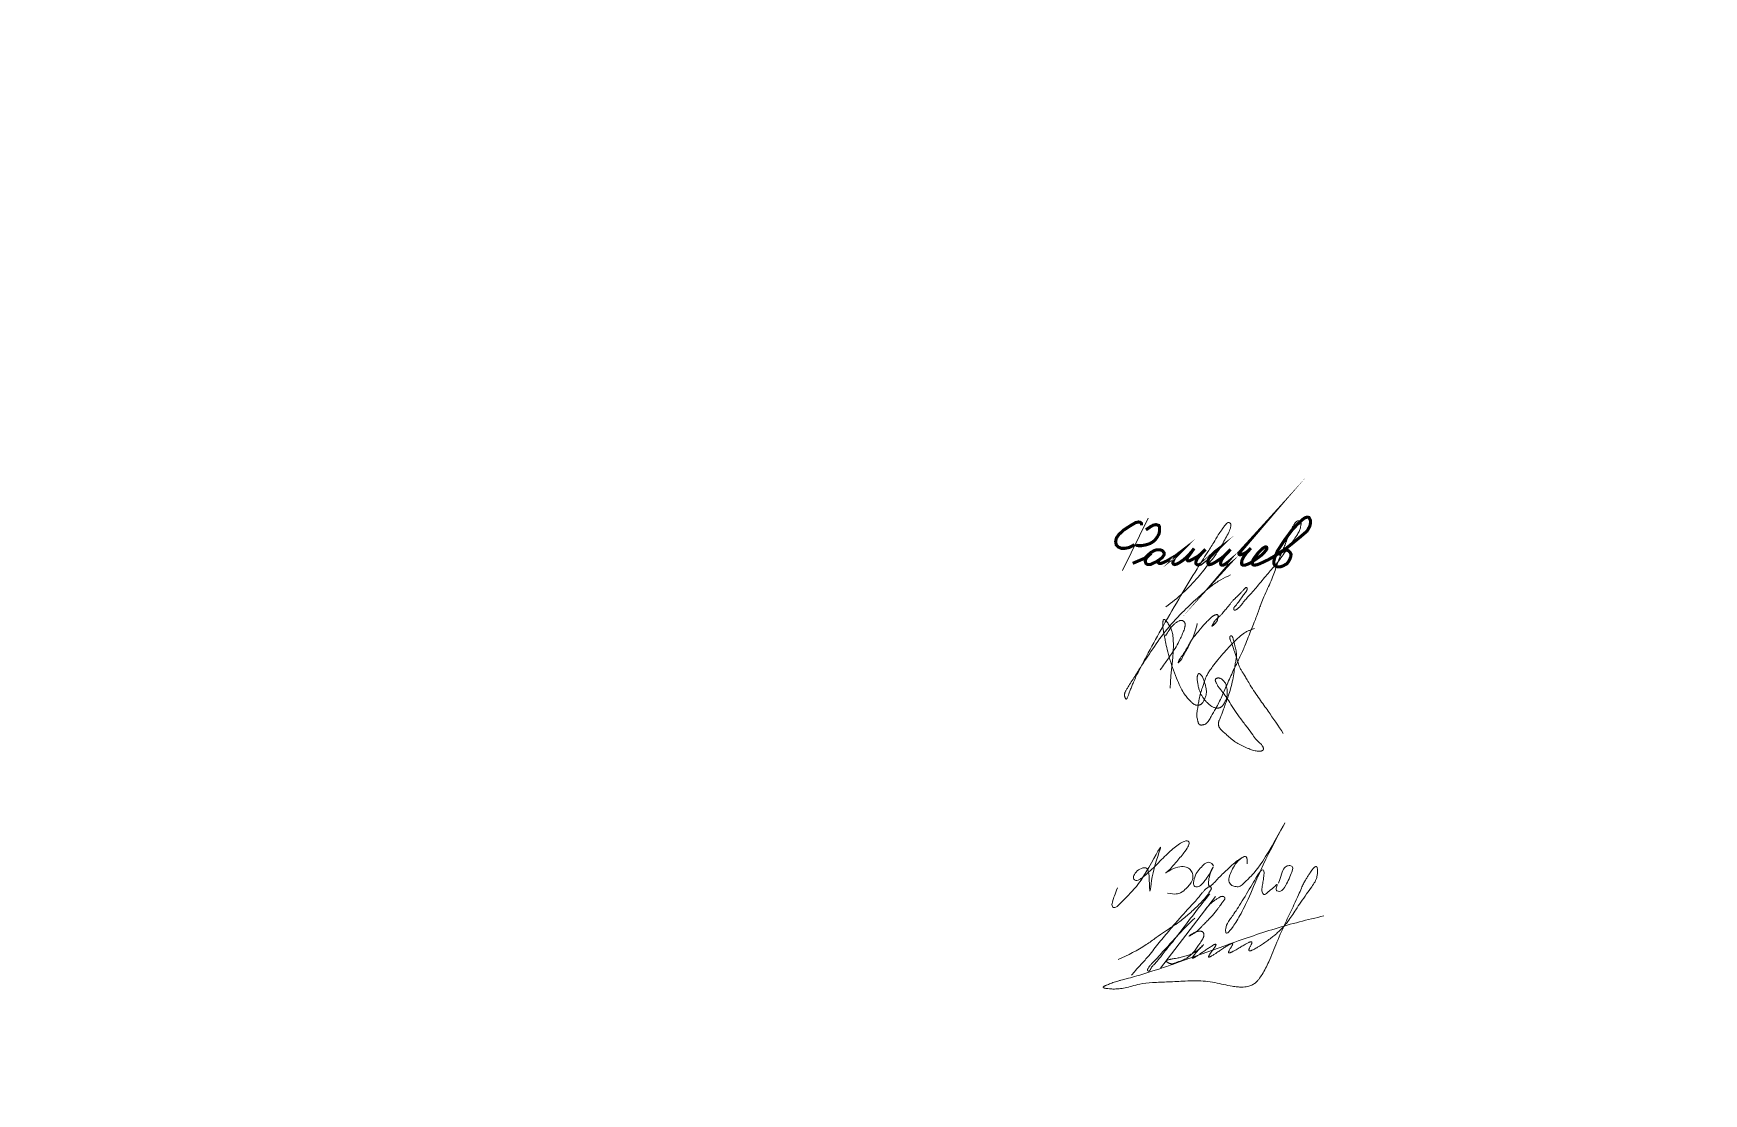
# Model space of a CAD drawing. Header units: millimetres. Extents: x 0 to 210, y 0 to 297.
# Drawn here: x 0 to 96.7, y 0 to 61.5 of the extents above; entities that cross this region are included whole.
import ezdxf

# ---------------------------------------------------------------- set-up
doc = ezdxf.new("R2010")
doc.units = ezdxf.units.MM
for name, pattern in [('K5LT32789', [0]), ('K5LT32790', [0]), ('K5LT32791', [0])]:
    doc.linetypes.add(name, pattern=pattern)
doc.layers.add('Системный слой', color=7, linetype='Continuous')

# ---------------------------------------------------------------- blocks, each defined once
blk = doc.blocks.new('U8')
at = {"layer": 'Системный слой', "color": 5, "linetype": 'K5LT32789', "lineweight": 18, "true_color": 0x0000ff}
for points in [[(68.368, 13.195), (68.21, 13.437), (67.962, 13.437), (67.729, 13.204), (67.464, 12.939), (67.253, 12.576), (67.163, 12.098), (67.309, 11.952), (67.566, 12.015), (67.724, 12.173), (67.908, 12.394), (68.162, 12.781), (68.439, 13.334), (68.162, 12.781), (68.066, 12.336), (68.066, 12.076), (68.131, 12.011), (68.25, 12.052), (68.788, 12.656), (69.376, 13.189), (69.673, 13.459), (69.991, 13.669), (70.137, 13.758), (70.254, 13.758), (70.315, 13.594), (70.315, 13.413), (70.315, 13.221), (70.315, 13.594), (70.254, 13.758), (70.137, 13.765), (69.673, 13.459), (69.244, 12.607), (69.244, 12.229), (69.419, 12.054), (69.664, 11.991), (69.913, 11.991), (70.114, 12.191), (70.368, 12.445), (71.186, 13.263), (73.155, 16.922), (71.186, 13.263), (70.486, 11.516), (69.949, 10.384), (69.465, 9.625), (69.147, 9.247), (69.049, 9.33), (69.049, 9.653), (69.276, 10.06), (69.69, 10.613), (70.349, 11.702), (71.017, 12.843), (71.162, 12.987), (71.271, 12.972), (71.303, 12.794), (71.247, 12.409), (71.202, 12.101), (71.142, 11.796), (71.204, 11.572), (71.329, 11.506), (71.504, 11.681), (71.833, 11.94), (72.129, 12.236), (71.94, 11.843), (72.029, 11.754), (72.162, 11.699), (72.309, 11.754), (72.496, 11.94), (72.992, 12.975), (72.933, 13.185), (72.745, 13.237), (72.501, 13.178), (72.343, 12.868), (72.228, 12.515), (72.129, 12.209)], [(62.79, 11.938), (62.645, 11.534), (62.501, 11.134), (62.455, 10.885), (62.562, 10.778), (62.711, 10.778), (62.851, 10.918), (63.251, 11.319), (64.238, 12.306), (65.653, 15.086), (64.802, 13.008), (64.653, 11.15), (64.653, 12.863), (64.481, 13.14), (64.07, 13.051), (63.791, 12.771), (63.693, 12.52), (63.788, 12.342), (64.043, 12.342), (64.653, 12.863), (65.486, 13.697), (66.065, 14.276), (66.716, 14.703), (66.996, 14.619), (66.926, 14.383), (66.76, 14.084), (66.213, 13.436), (65.758, 12.897), (65.447, 12.687), (66.055, 13.098), (66.543, 13.187), (66.86, 13.118), (67.076, 12.958), (67.173, 12.697), (67.173, 12.388), (66.982, 12.103), (66.789, 11.911), (66.489, 11.61), (66.157, 11.534), (65.694, 11.618)]]:
    blk.add_open_spline(points, degree=3, dxfattribs=at)
blk = doc.blocks.new('U9')
at = {"layer": 'Системный слой', "color": 5, "linetype": 'K5LT32790', "lineweight": 18, "true_color": 0x0000ff}
blk.add_open_spline([(65.847, 23.504), (65.873, 24.445), (66.11, 25.509), (66, 26.633), (65.941, 26.851), (65.883, 26.997), (65.818, 27.123), (65.747, 27.235), (65.678, 27.328), (65.621, 27.397), (65.581, 27.439), (65.554, 27.462), (65.538, 27.474), (65.526, 27.481), (65.516, 27.486), (65.507, 27.489), (65.5, 27.49), (65.494, 27.491), (65.489, 27.491), (65.484, 27.49), (65.479, 27.488), (65.475, 27.486), (65.47, 27.483), (65.466, 27.478), (65.461, 27.473), (65.457, 27.466), (65.452, 27.457), (65.448, 27.446), (65.443, 27.432), (65.438, 27.414), (65.434, 27.389), (65.429, 27.355), (65.425, 27.304), (65.424, 27.234), (65.424, 27.146), (65.428, 27.046), (65.438, 26.936), (65.455, 26.814), (65.484, 26.66), (65.531, 26.453), (65.59, 26.143), (65.678, 25.701), (65.827, 25.144), (66.046, 24.546), (66.255, 23.985), (66.456, 23.515), (66.657, 23.174), (66.849, 22.928), (67.014, 22.756), (67.138, 22.636), (67.228, 22.571), (67.286, 22.541), (67.329, 22.525), (67.368, 22.516), (67.408, 22.511), (67.448, 22.511), (67.489, 22.514), (67.528, 22.522), (67.565, 22.533), (67.597, 22.548), (67.625, 22.564), (67.651, 22.584), (67.677, 22.607), (67.705, 22.64), (67.741, 22.688), (67.785, 22.758), (67.838, 22.848), (67.885, 22.95), (67.919, 23.052), (67.939, 23.146), (67.948, 23.241), (67.947, 23.349), (67.933, 23.482), (67.901, 23.647), (67.852, 23.825), (67.797, 23.987), (67.748, 24.106), (67.703, 24.182), (67.666, 24.233), (67.633, 24.273), (67.603, 24.304), (67.579, 24.325), (67.561, 24.337), (67.548, 24.344), (67.539, 24.348), (67.53, 24.35), (67.523, 24.351), (67.517, 24.351), (67.512, 24.35), (67.507, 24.349), (67.502, 24.347), (67.497, 24.344), (67.492, 24.341), (67.486, 24.336), (67.48, 24.33), (67.473, 24.322), (67.466, 24.311), (67.458, 24.296), (67.449, 24.276), (67.438, 24.248), (67.428, 24.212), (67.418, 24.169), (67.411, 24.12), (67.409, 24.064), (67.413, 23.995), (67.426, 23.903), (67.449, 23.771), (67.479, 23.602), (67.525, 23.413), (67.591, 23.237), (67.675, 23.074), (67.774, 22.92), (67.893, 22.768), (68.023, 22.634), (68.145, 22.526), (68.253, 22.452), (68.343, 22.406), (68.421, 22.376), (68.492, 22.357), (68.555, 22.348), (68.609, 22.346), (68.655, 22.35), (68.694, 22.358), (68.728, 22.369), (68.758, 22.383), (68.788, 22.402), (68.82, 22.426), (68.856, 22.459), (68.897, 22.504), (68.944, 22.567), (68.996, 22.648), (69.047, 22.745), (69.091, 22.852), (69.124, 22.967), (69.145, 23.088), (69.155, 23.219), (69.151, 23.359), (69.135, 23.499), (69.107, 23.628), (69.07, 23.736), (69.03, 23.821), (68.989, 23.886), (68.949, 23.937), (68.909, 23.976), (68.867, 24.009), (68.822, 24.038), (68.775, 24.062), (68.729, 24.079), (68.688, 24.091), (68.653, 24.096), (68.626, 24.096), (68.602, 24.094), (68.58, 24.089), (68.558, 24.082), (68.538, 24.074), (68.52, 24.063), (68.505, 24.052), (68.493, 24.042), (68.484, 24.031), (68.477, 24.022), (68.472, 24.012), (68.469, 24.003), (68.466, 23.993), (68.464, 23.981), (68.464, 23.968), (68.465, 23.952), (68.468, 23.933), (68.474, 23.911), (68.485, 23.881), (68.503, 23.84), (68.531, 23.785), (68.568, 23.711), (68.616, 23.623), (68.682, 23.525), (68.776, 23.411), (68.913, 23.248), (69.092, 22.996), (69.319, 22.636), (69.593, 22.189), (69.949, 21.712), (70.304, 21.245), (70.602, 20.836), (70.811, 20.534), (70.98, 20.374), (71.091, 20.279), (71.157, 20.206), (71.198, 20.146), (71.222, 20.1), (71.239, 20.06), (71.249, 20.028), (71.253, 20.002), (71.254, 19.982), (71.253, 19.967), (71.25, 19.954), (71.247, 19.943), (71.242, 19.933), (71.236, 19.924), (71.229, 19.915), (71.22, 19.906), (71.209, 19.897), (71.195, 19.887), (71.176, 19.877), (71.152, 19.867), (71.123, 19.857), (71.089, 19.849), (71.051, 19.844), (71.006, 19.842), (70.949, 19.845), (70.873, 19.856), (70.763, 19.879), (70.6, 19.923), (70.363, 20.008), (70.077, 20.135), (69.778, 20.282), (69.54, 20.435), (69.351, 20.592), (69.179, 20.746), (68.994, 20.91), (68.833, 21.054), (68.734, 21.168), (68.688, 21.242), (68.666, 21.289), (68.653, 21.33), (68.645, 21.369), (68.641, 21.409), (68.641, 21.449), (68.645, 21.489), (68.654, 21.532), (68.668, 21.578), (68.692, 21.639), (68.729, 21.719), (68.784, 21.844), (68.856, 22.015), (68.93, 22.243), (69.013, 22.49), (69.114, 22.759), (69.231, 23.083), (69.364, 23.497), (69.48, 23.972), (69.549, 24.416), (69.594, 24.772), (69.645, 25.052), (69.687, 25.279), (69.695, 25.462), (69.679, 25.608), (69.65, 25.748), (69.607, 25.907), (69.568, 26.071), (69.539, 26.22), (69.509, 26.331), (69.486, 26.409), (69.467, 26.459), (69.452, 26.491), (69.44, 26.509), (69.431, 26.519), (69.423, 26.527), (69.416, 26.532), (69.409, 26.536), (69.403, 26.538), (69.396, 26.54), (69.389, 26.541), (69.383, 26.54), (69.376, 26.539), (69.369, 26.538), (69.362, 26.535), (69.353, 26.531), (69.345, 26.526), (69.336, 26.52), (69.329, 26.513), (69.322, 26.506), (69.316, 26.498), (69.311, 26.488), (69.307, 26.478), (69.303, 26.465), (69.301, 26.451), (69.3, 26.435), (69.3, 26.415), (69.304, 26.389), (69.311, 26.358), (69.322, 26.319), (69.341, 26.27), (69.369, 26.209), (69.408, 26.133), (69.447, 26.037), (69.483, 25.921), (69.522, 25.783), (69.581, 25.608), (69.657, 25.397), (69.728, 25.157), (69.789, 24.935), (69.864, 24.738), (69.953, 24.57), (70.059, 24.399), (70.182, 24.207), (70.323, 23.964), (70.506, 23.643), (70.742, 23.275), (71.013, 22.889), (71.274, 22.523), (71.746, 21.862), (72.118, 21.315), (72.402, 20.878)], degree=3, knots=[0, 0, 0, 0, 23.088924, 25.905784, 27.368497, 28.578535, 29.721875, 30.813961, 31.805183, 32.534012, 32.992903, 33.225793, 33.377047, 33.48833, 33.574551, 33.643805, 33.701224, 33.750367, 33.79387, 33.833355, 33.872141, 33.912355, 33.95659, 34.00557, 34.061357, 34.126468, 34.204109, 34.298549, 34.415744, 34.564555, 34.759459, 35.028229, 35.412864, 35.997175, 36.728139, 37.568941, 38.433825, 39.401332, 40.578431, 42.235398, 44.569602, 48.269133, 53.187712, 58.58434, 63.764044, 67.778676, 70.998143, 73.369834, 75.349816, 76.796874, 77.581324, 78.028914, 78.378087, 78.696803, 79.013489, 79.343373, 79.678587, 80.006824, 80.317932, 80.606471, 80.866035, 81.11641, 81.383983, 81.718354, 82.16781, 82.839361, 83.733235, 84.705422, 85.582724, 86.324391, 87.057116, 87.890757, 88.945341, 90.321141, 91.965571, 93.426367, 94.484215, 95.101021, 95.580997, 96.013141, 96.361093, 96.626002, 96.782739, 96.889142, 96.971138, 97.03813, 97.095272, 97.145901, 97.188561, 97.228747, 97.268915, 97.315311, 97.366861, 97.425655, 97.494454, 97.577142, 97.679623, 97.811915, 97.985663, 98.226797, 98.532587, 98.897786, 99.296036, 99.737821, 100.261724, 100.964229, 101.99978, 103.525411, 105.150667, 106.72453, 108.093532, 109.590313, 111.195302, 112.777483, 114.126394, 115.159714, 115.93325, 116.599105, 117.196687, 117.716186, 118.147278, 118.512091, 118.830828, 119.112084, 119.376147, 119.650254, 119.966184, 120.348472, 120.832611, 121.462575, 122.257884, 123.166317, 124.121896, 125.077441, 126.058759, 127.110722, 128.27138, 129.455541, 130.54928, 131.472222, 132.224076, 132.842804, 133.343527, 133.786162, 134.209733, 134.641953, 135.076751, 135.490934, 135.840567, 136.1162, 136.329021, 136.516582, 136.697073, 136.87991, 137.063295, 137.235465, 137.38613, 137.514261, 137.623548, 137.718445, 137.797689, 137.875651, 137.957944, 138.055516, 138.163779, 138.288043, 138.436309, 138.622516, 138.862075, 139.203128, 139.704326, 140.381097, 141.218915, 142.127317, 143.259517, 144.821141, 147.317764, 150.75711, 155.19517, 160.069171, 165.224464, 169.471142, 172.421411, 174.092925, 175.138298, 175.966748, 176.479558, 176.900272, 177.244752, 177.52135, 177.72293, 177.873709, 177.996322, 178.101436, 178.195314, 178.281517, 178.366118, 178.454913, 178.554755, 178.670049, 178.807074, 178.975201, 179.187234, 179.439473, 179.719727, 180.029511, 180.383269, 180.823448, 181.407111, 182.246837, 183.563618, 185.512414, 188.365901, 191.16936, 193.636194, 195.215931, 197.147086, 199.269225, 201.224518, 202.392176, 202.935446, 203.335749, 203.665039, 203.98044, 204.30527, 204.630666, 204.95421, 205.28424, 205.683122, 206.145312, 206.866804, 207.837862, 209.464316, 211.387339, 213.648133, 215.828171, 218.361631, 222.046321, 226.400789, 230.237614, 232.987127, 235.143069, 237.145235, 238.600123, 239.59432, 240.714469, 242.086859, 243.579513, 244.83703, 245.773068, 246.379449, 246.80954, 247.077534, 247.227517, 247.33398, 247.41847, 247.489521, 247.552012, 247.609222, 247.663606, 247.717168, 247.768592, 247.820784, 247.876677, 247.942191, 248.018083, 248.10247, 248.189421, 248.269471, 248.347072, 248.425637, 248.512886, 248.605679, 248.706816, 248.820413, 248.952282, 249.111489, 249.313956, 249.574155, 249.89782, 250.303709, 250.841791, 251.528272, 252.381244, 253.359593, 254.475963, 255.872687, 257.851092, 259.938273, 261.963603, 263.469883, 265.046448, 266.586695, 268.366913, 270.599666, 273.407082, 277.373027, 281.234201, 284.882343, 288.313023, 301, 301, 301, 301], dxfattribs=at)
blk = doc.blocks.new('U10')
at = {"layer": 'Системный слой', "color": 5, "linetype": 'K5LT32790', "lineweight": 18, "true_color": 0x0000ff}
for points, knots in [([(65.597, 28.224), (66.293, 28.712), (67.168, 29.538), (68.117, 30.751), (68.698, 31.515), (69.043, 32.165), (69.264, 32.556), (69.336, 32.761), (69.359, 32.867), (69.368, 32.932), (69.368, 32.973), (69.365, 32.999), (69.36, 33.016), (69.355, 33.03), (69.348, 33.042), (69.341, 33.052), (69.333, 33.061), (69.323, 33.07), (69.311, 33.078), (69.298, 33.085), (69.283, 33.092), (69.266, 33.097), (69.25, 33.1), (69.234, 33.102), (69.219, 33.102), (69.206, 33.1), (69.193, 33.096), (69.18, 33.091), (69.167, 33.085), (69.152, 33.075), (69.135, 33.061), (69.113, 33.04), (69.082, 33.005), (69.031, 32.945), (68.944, 32.838), (68.805, 32.649), (68.607, 32.341), (68.343, 31.883), (67.924, 31.233), (67.279, 30.221), (66.424, 28.809), (65.48, 27.187), (64.698, 25.772), (64.179, 24.795), (63.893, 24.229), (63.738, 23.884), (63.629, 23.622), (63.539, 23.396), (63.463, 23.195), (63.407, 23.044), (63.374, 22.955), (63.355, 22.915), (63.345, 22.899), (63.338, 22.888), (63.332, 22.881), (63.327, 22.876), (63.322, 22.873), (63.318, 22.87), (63.314, 22.869), (63.31, 22.868), (63.307, 22.867), (63.303, 22.868), (63.3, 22.869), (63.296, 22.87), (63.293, 22.872), (63.29, 22.874), (63.286, 22.877), (63.283, 22.88), (63.278, 22.886), (63.272, 22.893), (63.265, 22.904), (63.256, 22.919), (63.245, 22.94), (63.233, 22.969), (63.221, 23.004), (63.212, 23.043), (63.208, 23.085), (63.208, 23.128), (63.213, 23.173), (63.223, 23.221), (63.239, 23.27), (63.262, 23.324), (63.299, 23.39), (63.363, 23.492), (63.48, 23.684), (63.71, 24.05), (64.135, 24.721), (64.758, 25.672), (65.545, 26.82), (66.475, 27.831), (67.376, 28.69), (68.108, 29.35), (68.757, 29.794), (69.157, 29.98), (69.344, 30.069)], [0, 0, 0, 0, 8.550609, 12.054989, 15.548009, 18.191121, 19.498995, 20.058209, 20.381615, 20.589671, 20.716665, 20.79368, 20.851701, 20.900722, 20.944653, 20.985245, 21.025642, 21.06834, 21.115939, 21.168338, 21.224707, 21.283052, 21.340576, 21.394663, 21.443781, 21.488289, 21.53119, 21.575808, 21.625508, 21.683081, 21.754287, 21.848548, 21.98875, 22.223415, 22.641351, 23.38396, 24.591455, 26.333193, 28.725175, 32.394143, 38.444137, 45.386804, 51.336644, 54.759282, 56.550214, 57.736198, 58.581068, 59.410817, 60.190375, 60.748602, 61.044545, 61.139793, 61.19713, 61.237089, 61.267135, 61.290713, 61.309862, 61.325937, 61.339917, 61.352551, 61.36445, 61.376142, 61.388111, 61.400062, 61.412022, 61.424542, 61.439066, 61.45699, 61.479741, 61.509795, 61.550475, 61.607942, 61.688058, 61.795635, 61.922219, 62.059168, 62.198495, 62.342871, 62.495112, 62.658157, 62.830855, 63.02153, 63.245709, 63.594568, 64.237865, 65.516344, 67.957442, 72.253573, 76.989753, 81.977365, 86.090995, 89.562811, 91.905588, 94, 94, 94, 94]), ([(67.411, 27.248), (67.355, 26.907), (67.188, 26.473), (66.934, 25.947), (66.76, 25.669), (66.64, 25.442), (66.568, 25.299), (66.526, 25.216), (66.495, 25.168), (66.468, 25.131), (66.442, 25.099), (66.416, 25.07), (66.389, 25.042), (66.365, 25.017), (66.347, 25), (66.335, 24.989), (66.328, 24.984), (66.324, 24.981), (66.32, 24.979), (66.318, 24.977), (66.316, 24.976), (66.314, 24.976), (66.312, 24.975), (66.311, 24.976), (66.31, 24.977), (66.309, 24.978), (66.309, 24.98), (66.309, 24.982), (66.31, 24.985), (66.311, 24.988), (66.312, 24.992), (66.313, 24.996), (66.316, 25.003), (66.321, 25.014), (66.327, 25.029), (66.335, 25.05), (66.345, 25.073), (66.356, 25.101), (66.37, 25.133), (66.39, 25.169), (66.416, 25.209), (66.452, 25.257), (66.5, 25.319), (66.57, 25.416), (66.662, 25.554), (66.766, 25.728), (66.866, 25.909), (66.97, 26.093), (67.091, 26.296), (67.242, 26.51), (67.404, 26.701), (67.545, 26.868), (67.694, 27.046), (67.871, 27.25), (68.075, 27.453), (68.231, 27.602), (68.331, 27.681), (68.384, 27.713), (68.423, 27.732), (68.462, 27.748), (68.497, 27.759), (68.527, 27.765), (68.548, 27.767), (68.563, 27.767), (68.575, 27.766), (68.585, 27.763), (68.593, 27.76), (68.599, 27.757), (68.604, 27.753), (68.609, 27.748), (68.613, 27.743), (68.616, 27.738), (68.619, 27.731), (68.622, 27.723), (68.624, 27.713), (68.626, 27.7), (68.626, 27.683), (68.626, 27.66), (68.623, 27.628), (68.616, 27.587), (68.609, 27.54), (68.599, 27.493), (68.586, 27.45), (68.569, 27.411), (68.547, 27.373), (68.519, 27.333), (68.486, 27.291), (68.453, 27.25), (68.423, 27.217), (68.398, 27.191), (68.375, 27.17), (68.353, 27.151), (68.332, 27.133), (68.315, 27.119), (68.302, 27.111), (68.294, 27.106), (68.289, 27.103), (68.285, 27.101), (68.282, 27.1), (68.279, 27.099), (68.277, 27.098), (68.276, 27.098), (68.274, 27.099), (68.273, 27.099), (68.272, 27.1), (68.271, 27.101), (68.271, 27.103), (68.271, 27.105), (68.271, 27.107), (68.271, 27.11), (68.272, 27.112), (68.273, 27.116), (68.275, 27.121), (68.277, 27.127), (68.281, 27.135), (68.286, 27.147), (68.295, 27.164), (68.305, 27.183), (68.316, 27.201), (68.327, 27.219), (68.339, 27.238), (68.355, 27.264), (68.376, 27.302), (68.403, 27.351), (68.439, 27.408), (68.486, 27.466), (68.553, 27.533), (68.641, 27.609), (68.75, 27.702), (68.853, 27.811), (68.949, 27.926), (69.039, 28.036), (69.138, 28.152), (69.241, 28.274), (69.343, 28.408), (69.449, 28.544), (69.58, 28.684), (69.729, 28.82), (69.872, 28.954), (69.974, 29.061), (70.044, 29.14), (70.092, 29.195), (70.134, 29.241), (70.169, 29.279), (70.198, 29.308), (70.219, 29.326), (70.233, 29.336), (70.243, 29.341), (70.251, 29.345), (70.257, 29.347), (70.262, 29.348), (70.267, 29.348), (70.271, 29.347), (70.275, 29.346), (70.278, 29.345), (70.281, 29.343), (70.284, 29.341), (70.286, 29.339), (70.289, 29.335), (70.291, 29.331), (70.294, 29.326), (70.297, 29.32), (70.3, 29.311), (70.303, 29.3), (70.305, 29.285), (70.307, 29.267), (70.307, 29.247), (70.305, 29.227), (70.302, 29.207), (70.296, 29.187), (70.287, 29.166), (70.275, 29.142), (70.254, 29.11), (70.22, 29.064), (70.168, 28.997), (70.097, 28.906), (70.012, 28.798), (69.932, 28.673), (69.854, 28.55), (69.771, 28.454), (69.71, 28.371), (69.663, 28.305), (69.621, 28.256), (69.584, 28.221), (69.56, 28.194), (69.547, 28.172), (69.539, 28.156), (69.535, 28.142), (69.533, 28.129), (69.532, 28.116), (69.532, 28.103), (69.534, 28.089), (69.537, 28.076), (69.54, 28.065), (69.545, 28.055), (69.549, 28.048), (69.553, 28.043), (69.558, 28.038), (69.562, 28.035), (69.567, 28.032), (69.572, 28.03), (69.578, 28.028), (69.584, 28.027), (69.592, 28.026), (69.601, 28.027), (69.611, 28.028), (69.623, 28.031), (69.638, 28.037), (69.659, 28.046), (69.685, 28.06), (69.718, 28.079), (69.755, 28.105), (69.796, 28.135), (69.84, 28.174), (69.89, 28.225), (69.952, 28.301), (70.039, 28.417), (70.165, 28.582), (70.346, 28.784), (70.58, 29.031), (70.832, 29.325), (71.105, 29.661), (71.374, 29.99), (71.653, 30.305), (71.928, 30.619), (72.204, 30.96), (72.461, 31.334), (72.715, 31.702), (72.965, 32.035), (73.161, 32.329), (73.299, 32.542), (73.365, 32.689), (73.392, 32.788), (73.407, 32.867), (73.418, 32.93), (73.426, 32.976), (73.43, 33.012), (73.43, 33.044), (73.427, 33.073), (73.422, 33.096), (73.414, 33.117), (73.405, 33.135), (73.394, 33.153), (73.382, 33.168), (73.37, 33.181), (73.358, 33.191), (73.346, 33.198), (73.335, 33.203), (73.324, 33.207), (73.313, 33.209), (73.302, 33.211), (73.289, 33.21), (73.274, 33.209), (73.258, 33.205), (73.239, 33.199), (73.217, 33.189), (73.192, 33.175), (73.164, 33.156), (73.136, 33.133), (73.107, 33.104), (73.077, 33.067), (73.046, 33.024), (73.012, 32.966), (72.97, 32.889), (72.902, 32.77), (72.81, 32.596), (72.71, 32.365), (72.61, 32.097), (72.506, 31.822), (72.385, 31.534), (72.25, 31.22), (72.119, 30.873), (71.991, 30.506), (71.855, 30.123), (71.696, 29.708), (71.493, 29.265), (71.286, 28.838), (71.137, 28.457), (71.043, 28.196), (70.989, 28.045), (70.955, 27.952), (70.911, 27.829), (70.833, 27.614), (70.71, 27.299), (70.545, 26.903), (70.365, 26.447), (70.16, 25.908), (69.888, 25.294), (69.535, 24.593), (69.186, 23.825), (68.855, 23.05), (68.549, 22.389), (68.256, 21.95), (68.119, 21.67), (68.03, 21.543), (67.973, 21.484), (67.93, 21.451), (67.889, 21.425), (67.846, 21.404), (67.799, 21.387), (67.75, 21.375), (67.702, 21.368), (67.658, 21.365), (67.622, 21.367), (67.594, 21.372), (67.574, 21.379), (67.559, 21.385), (67.546, 21.393), (67.535, 21.401), (67.524, 21.411), (67.514, 21.424), (67.504, 21.439), (67.494, 21.459), (67.483, 21.485), (67.47, 21.524), (67.456, 21.581), (67.437, 21.661), (67.413, 21.76), (67.394, 21.867), (67.388, 21.973), (67.396, 22.084), (67.416, 22.216), (67.448, 22.381), (67.485, 22.603), (67.531, 22.887), (67.605, 23.212), (67.705, 23.509), (67.789, 23.751), (67.854, 23.946), (67.92, 24.126), (68.009, 24.313), (68.14, 24.523), (68.344, 24.802), (68.629, 25.176), (69.023, 25.622), (69.429, 26.068), (69.807, 26.438), (70.093, 26.675), (70.312, 26.802), (70.511, 26.885), (70.652, 26.931), (70.738, 26.959)], [0, 0, 0, 0, 9.050129, 12.27524, 15.459, 17.73484, 19.057413, 19.710841, 20.186256, 20.578255, 20.920156, 21.263228, 21.624829, 21.943402, 22.174143, 22.29629, 22.36276, 22.406894, 22.439057, 22.464194, 22.484922, 22.502166, 22.516262, 22.528133, 22.539447, 22.552242, 22.56817, 22.588053, 22.611987, 22.639741, 22.672744, 22.715192, 22.776687, 22.87041, 23.023044, 23.2152, 23.446308, 23.698853, 24.014406, 24.364067, 24.793807, 25.28352, 25.941626, 26.877925, 28.429965, 30.348657, 32.240773, 33.898399, 35.948367, 38.485583, 40.825304, 42.59187, 44.267244, 46.970047, 49.74801, 51.863744, 52.701471, 53.104911, 53.483029, 53.862972, 54.210178, 54.473163, 54.650607, 54.780151, 54.882015, 54.96597, 55.037892, 55.101774, 55.160577, 55.215489, 55.269733, 55.3265, 55.390437, 55.464507, 55.552848, 55.661752, 55.802045, 55.996896, 56.278982, 56.657771, 57.087852, 57.530059, 57.926999, 58.28654, 58.645161, 59.086887, 59.580412, 60.070145, 60.456808, 60.770321, 61.020502, 61.287434, 61.539711, 61.751465, 61.877288, 61.951174, 62.001019, 62.037083, 62.064047, 62.085222, 62.102691, 62.117816, 62.131035, 62.143011, 62.154708, 62.167188, 62.181333, 62.197688, 62.21651, 62.238222, 62.264236, 62.296726, 62.338711, 62.394112, 62.469848, 62.581386, 62.750144, 62.953234, 63.151975, 63.325302, 63.501424, 63.750698, 64.126703, 64.655732, 65.239268, 65.888652, 66.649933, 67.724768, 68.970934, 70.450533, 71.673771, 72.965674, 74.199734, 75.716608, 77.191491, 78.669398, 80.263602, 82.259995, 84.0227, 85.431088, 86.180031, 86.82002, 87.357354, 87.830339, 88.196682, 88.427814, 88.563885, 88.657509, 88.728451, 88.784957, 88.831759, 88.871976, 88.907862, 88.941164, 88.973333, 89.002363, 89.031139, 89.061129, 89.097204, 89.139544, 89.190239, 89.252182, 89.329582, 89.428874, 89.559889, 89.727893, 89.910432, 90.08993, 90.259821, 90.437176, 90.634512, 90.867411, 91.167757, 91.627014, 92.382088, 93.419966, 94.672454, 96.030915, 97.344377, 98.512333, 99.382533, 100.080146, 100.642761, 101.098523, 101.416568, 101.614452, 101.761411, 101.888131, 102.002041, 102.112642, 102.228685, 102.353162, 102.475542, 102.582798, 102.67162, 102.744553, 102.805473, 102.857643, 102.905538, 102.953137, 103.003348, 103.057077, 103.11538, 103.180499, 103.255316, 103.343787, 103.451799, 103.589159, 103.775473, 104.036879, 104.381072, 104.782032, 105.231565, 105.731185, 106.331113, 107.131661, 108.329516, 110.150194, 112.636877, 115.501671, 119.160964, 122.898631, 126.952961, 130.409086, 134.037174, 137.994275, 142.035946, 146.041027, 149.822245, 153.085433, 155.385996, 156.523495, 157.344961, 158.084473, 158.656408, 159.032405, 159.319553, 159.62593, 159.882585, 160.081757, 160.265654, 160.447561, 160.63144, 160.806021, 160.962993, 161.100471, 161.220792, 161.327559, 161.424857, 161.521276, 161.623153, 161.736504, 161.863212, 162.008568, 162.179889, 162.387514, 162.643846, 162.945007, 163.264358, 163.6135, 164.014772, 164.533206, 165.020618, 165.794064, 166.857794, 168.64401, 171.006738, 173.517367, 176.204619, 178.789913, 181.800729, 185.264053, 188.598832, 192.086757, 196.039981, 200.351441, 204.98312, 208.606796, 211.174086, 212.324149, 212.840152, 213.814159, 215.76165, 218.911517, 222.760316, 227.121283, 231.883071, 238.054257, 244.879079, 252.670992, 260.372327, 267.206768, 271.910472, 274.294825, 275.442431, 276.007431, 276.456493, 276.872537, 277.298483, 277.734538, 278.182349, 278.627236, 279.027811, 279.347916, 279.582846, 279.760539, 279.906542, 280.032941, 280.152577, 280.276179, 280.413989, 280.572354, 280.762102, 281.004984, 281.334701, 281.830666, 282.557033, 283.530703, 284.521091, 285.429966, 286.323075, 287.47734, 288.942216, 290.783007, 293.428229, 296.57457, 299.586331, 301.717918, 303.359613, 305.016414, 306.799751, 308.827327, 311.560281, 315.955926, 321.284596, 327.290578, 331.929165, 335.294372, 337.07654, 338.608554, 341, 341, 341, 341]), ([(65.581, 26.546), (65.724, 26.761), (65.886, 27.041), (66.15, 27.275), (66.248, 27.343), (66.326, 27.386), (66.387, 27.412), (66.433, 27.425), (66.468, 27.43), (66.497, 27.431), (66.522, 27.429), (66.544, 27.424), (66.567, 27.417), (66.589, 27.407), (66.611, 27.394), (66.633, 27.378), (66.652, 27.36), (66.669, 27.341), (66.683, 27.322), (66.694, 27.302), (66.703, 27.28), (66.71, 27.256), (66.715, 27.229), (66.717, 27.195), (66.716, 27.153), (66.71, 27.098), (66.696, 27.024), (66.671, 26.924), (66.623, 26.785), (66.534, 26.58), (66.394, 26.277), (66.197, 25.902), (65.961, 25.528), (65.729, 25.205), (65.508, 24.893), (65.361, 24.686), (65.28, 24.571)], [0, 0, 0, 0, 6.031327, 7.224988, 8.103691, 8.779791, 9.271523, 9.620615, 9.879085, 10.092232, 10.278511, 10.453749, 10.630111, 10.818394, 11.017829, 11.223201, 11.427374, 11.623322, 11.806227, 11.978077, 12.150954, 12.337468, 12.550087, 12.799771, 13.111892, 13.519386, 14.078895, 14.842107, 15.895849, 17.445078, 19.990893, 23.601088, 27.190299, 30.147219, 32.759048, 36, 36, 36, 36])]:
    blk.add_open_spline(points, degree=3, knots=knots, dxfattribs=at)
blk = doc.blocks.new('U11')
at = {"layer": 'Системный слой', "color": 5, "linetype": 'K5LT32790', "lineweight": 18, "true_color": 0x0000ff}
blk.add_line((68.468, 11.434), (65.293, 7.272), dxfattribs=at)
for points, knots in [([(67.866, 10.644), (68.01, 10.827), (68.215, 11.054), (68.509, 11.258), (68.647, 11.342), (68.744, 11.401), (68.806, 11.426), (68.841, 11.434), (68.866, 11.437), (68.888, 11.436), (68.907, 11.434), (68.925, 11.429), (68.942, 11.422), (68.958, 11.414), (68.973, 11.404), (68.986, 11.394), (68.997, 11.384), (69.004, 11.375), (69.01, 11.366), (69.014, 11.358), (69.017, 11.349), (69.02, 11.339), (69.021, 11.327), (69.021, 11.315), (69.019, 11.302), (69.015, 11.286), (69.009, 11.269), (68.999, 11.248), (68.983, 11.221), (68.959, 11.186), (68.92, 11.136), (68.865, 11.07), (68.797, 10.982), (68.719, 10.873), (68.628, 10.739), (68.514, 10.575), (68.351, 10.379), (68.156, 10.173), (67.953, 9.968), (67.79, 9.801), (67.657, 9.662), (67.56, 9.556), (67.477, 9.47), (67.412, 9.413), (67.356, 9.37), (67.305, 9.334), (67.25, 9.298), (67.186, 9.259), (67.118, 9.221), (67.06, 9.189), (67.018, 9.167), (66.993, 9.154), (66.977, 9.146), (66.965, 9.141), (66.957, 9.138), (66.952, 9.135), (66.947, 9.133), (66.944, 9.132), (66.942, 9.132), (66.94, 9.131), (66.939, 9.131), (66.938, 9.131), (66.937, 9.132), (66.937, 9.132), (66.937, 9.133), (66.938, 9.134), (66.939, 9.135), (66.94, 9.136), (66.942, 9.137), (66.944, 9.139), (66.946, 9.141), (66.949, 9.143), (66.953, 9.146), (66.957, 9.15), (66.964, 9.155), (66.973, 9.161), (66.986, 9.169), (67.004, 9.182), (67.033, 9.201), (67.074, 9.228), (67.129, 9.262), (67.192, 9.301), (67.263, 9.338), (67.336, 9.37), (67.41, 9.392), (67.479, 9.405), (67.542, 9.412), (67.596, 9.414), (67.64, 9.411), (67.673, 9.404), (67.697, 9.395), (67.716, 9.386), (67.731, 9.377), (67.743, 9.366), (67.754, 9.355), (67.764, 9.341), (67.774, 9.325), (67.783, 9.306), (67.791, 9.283), (67.798, 9.256), (67.803, 9.225), (67.804, 9.191), (67.803, 9.156), (67.797, 9.118), (67.787, 9.077), (67.769, 9.03), (67.741, 8.973), (67.695, 8.897), (67.62, 8.79), (67.515, 8.631), (67.379, 8.427), (67.215, 8.212), (67.045, 8.034), (66.888, 7.906), (66.75, 7.818), (66.601, 7.747), (66.43, 7.682), (66.249, 7.62), (66.102, 7.558), (65.998, 7.533), (65.937, 7.528), (65.896, 7.53), (65.862, 7.536), (65.827, 7.545), (65.79, 7.558), (65.753, 7.575), (65.723, 7.591), (65.699, 7.605), (65.682, 7.616), (65.667, 7.626), (65.653, 7.638), (65.64, 7.649), (65.631, 7.661), (65.625, 7.671), (65.622, 7.68), (65.621, 7.689), (65.623, 7.697), (65.627, 7.705), (65.634, 7.713), (65.643, 7.72), (65.656, 7.728), (65.673, 7.737), (65.695, 7.745), (65.725, 7.755), (65.763, 7.765), (65.814, 7.777), (65.882, 7.79), (65.972, 7.806), (66.098, 7.827), (66.276, 7.858), (66.51, 7.905), (66.776, 7.975), (67.032, 8.067), (67.237, 8.169), (67.39, 8.27), (67.504, 8.358), (67.59, 8.432), (67.651, 8.49), (67.692, 8.531), (67.72, 8.56), (67.739, 8.581), (67.753, 8.597), (67.763, 8.609), (67.77, 8.618), (67.775, 8.624), (67.779, 8.629), (67.781, 8.633), (67.783, 8.636), (67.784, 8.638), (67.785, 8.639), (67.785, 8.64), (67.785, 8.641), (67.784, 8.641), (67.784, 8.641), (67.783, 8.641), (67.782, 8.64), (67.78, 8.639), (67.777, 8.637), (67.773, 8.633), (67.767, 8.629), (67.76, 8.622), (67.751, 8.613), (67.739, 8.601), (67.723, 8.585), (67.701, 8.564), (67.673, 8.534), (67.634, 8.493), (67.578, 8.432), (67.496, 8.342), (67.397, 8.23), (67.3, 8.115), (67.23, 8.026), (67.187, 7.968), (67.165, 7.934), (67.15, 7.911), (67.141, 7.894), (67.135, 7.882), (67.132, 7.872), (67.13, 7.864), (67.13, 7.858), (67.13, 7.853), (67.133, 7.849), (67.138, 7.846), (67.144, 7.845), (67.152, 7.846), (67.162, 7.848), (67.176, 7.852), (67.193, 7.859), (67.215, 7.869), (67.244, 7.884), (67.281, 7.905), (67.33, 7.934), (67.397, 7.976), (67.492, 8.038), (67.634, 8.135), (67.818, 8.262), (68.02, 8.4), (68.185, 8.509), (68.297, 8.578), (68.361, 8.614), (68.403, 8.635), (68.432, 8.648), (68.454, 8.656), (68.471, 8.66), (68.483, 8.661), (68.493, 8.661), (68.5, 8.658), (68.505, 8.654), (68.507, 8.648), (68.508, 8.641), (68.508, 8.634), (68.506, 8.625), (68.502, 8.615), (68.498, 8.603), (68.49, 8.588), (68.48, 8.568), (68.465, 8.543), (68.445, 8.509), (68.414, 8.462), (68.366, 8.392), (68.3, 8.301), (68.227, 8.199), (68.166, 8.111), (68.125, 8.049), (68.102, 8.011), (68.089, 7.986), (68.081, 7.968), (68.076, 7.955), (68.073, 7.945), (68.071, 7.937), (68.071, 7.93), (68.072, 7.924), (68.075, 7.919), (68.079, 7.915), (68.086, 7.913), (68.094, 7.913), (68.105, 7.914), (68.119, 7.918), (68.137, 7.924), (68.16, 7.933), (68.189, 7.947), (68.227, 7.968), (68.277, 7.996), (68.345, 8.037), (68.44, 8.098), (68.584, 8.193), (68.77, 8.319), (68.974, 8.456), (69.141, 8.563), (69.255, 8.631), (69.32, 8.665), (69.363, 8.685), (69.394, 8.697), (69.417, 8.704), (69.434, 8.707), (69.448, 8.708), (69.458, 8.706), (69.465, 8.703), (69.47, 8.697), (69.473, 8.689), (69.474, 8.68), (69.473, 8.669), (69.47, 8.657), (69.466, 8.645), (69.461, 8.63), (69.452, 8.613), (69.441, 8.589), (69.423, 8.556), (69.395, 8.507), (69.356, 8.444), (69.313, 8.373), (69.278, 8.312), (69.255, 8.267), (69.243, 8.24), (69.236, 8.222), (69.232, 8.209), (69.23, 8.2), (69.229, 8.193), (69.229, 8.185), (69.23, 8.178), (69.233, 8.17), (69.239, 8.164), (69.246, 8.16), (69.256, 8.158), (69.267, 8.157), (69.282, 8.159), (69.301, 8.162), (69.325, 8.169), (69.355, 8.18), (69.394, 8.197), (69.445, 8.221), (69.515, 8.257), (69.613, 8.312), (69.761, 8.398), (69.948, 8.51), (70.147, 8.627), (70.299, 8.711), (70.398, 8.758), (70.451, 8.78), (70.488, 8.792), (70.516, 8.798), (70.537, 8.801), (70.552, 8.801), (70.565, 8.798), (70.574, 8.794), (70.581, 8.787), (70.586, 8.779), (70.588, 8.769), (70.588, 8.759), (70.587, 8.748), (70.585, 8.737), (70.581, 8.724), (70.576, 8.707), (70.567, 8.686), (70.554, 8.656), (70.533, 8.612), (70.504, 8.555), (70.471, 8.491), (70.444, 8.436), (70.427, 8.396), (70.418, 8.371), (70.414, 8.354), (70.411, 8.341), (70.41, 8.329), (70.411, 8.318), (70.413, 8.308), (70.416, 8.3), (70.421, 8.293), (70.426, 8.288), (70.434, 8.283), (70.442, 8.28), (70.453, 8.278), (70.466, 8.278), (70.481, 8.279), (70.5, 8.281), (70.523, 8.287), (70.552, 8.296), (70.589, 8.309), (70.635, 8.329), (70.694, 8.358), (70.775, 8.401), (70.889, 8.466), (71.056, 8.57), (71.269, 8.713), (71.513, 8.885), (71.743, 9.058), (71.953, 9.228), (72.141, 9.394), (72.322, 9.57), (72.501, 9.765), (72.695, 10.009), (72.904, 10.313), (73.144, 10.688), (73.429, 11.112), (73.737, 11.557), (74.021, 11.946), (74.217, 12.224), (74.302, 12.412), (74.341, 12.531), (74.365, 12.637), (74.379, 12.741), (74.387, 12.842), (74.388, 12.934), (74.383, 13.006), (74.376, 13.056), (74.368, 13.088), (74.361, 13.11), (74.354, 13.126), (74.348, 13.138), (74.341, 13.147), (74.335, 13.154), (74.329, 13.159), (74.323, 13.162), (74.318, 13.164), (74.313, 13.166), (74.306, 13.167), (74.299, 13.167), (74.291, 13.166), (74.282, 13.164), (74.271, 13.16), (74.259, 13.154), (74.246, 13.146), (74.23, 13.134), (74.21, 13.118), (74.186, 13.096), (74.156, 13.064), (74.114, 13.016), (74.055, 12.941), (73.978, 12.834), (73.884, 12.697), (73.783, 12.54), (73.677, 12.361), (73.566, 12.153), (73.435, 11.873), (73.262, 11.462), (72.968, 10.828), (72.533, 9.917), (72.033, 8.819), (71.633, 7.752), (71.267, 7.039), (71.019, 6.661), (70.877, 6.499), (70.775, 6.408), (70.684, 6.345), (70.584, 6.291), (70.467, 6.244), (70.329, 6.206), (70.169, 6.182), (69.974, 6.173), (69.726, 6.186), (69.382, 6.233), (68.943, 6.325), (68.432, 6.443), (67.903, 6.525), (67.326, 6.551), (66.613, 6.523), (65.76, 6.474), (64.883, 6.448), (64.168, 6.374), (63.649, 6.236), (63.254, 6.129), (62.922, 6.075), (62.646, 6.061), (62.43, 6.066), (62.259, 6.082), (62.138, 6.098), (62.068, 6.111), (62.032, 6.121), (62.013, 6.127), (62, 6.133), (61.991, 6.137), (61.984, 6.141), (61.979, 6.145), (61.975, 6.149), (61.973, 6.152), (61.971, 6.155), (61.97, 6.158), (61.969, 6.161), (61.969, 6.164), (61.969, 6.167), (61.97, 6.171), (61.972, 6.175), (61.974, 6.18), (61.978, 6.184), (61.983, 6.19), (61.989, 6.196), (61.998, 6.203), (62.009, 6.211), (62.024, 6.221), (62.045, 6.234), (62.075, 6.249), (62.118, 6.27), (62.184, 6.299), (62.278, 6.337), (62.399, 6.384), (62.534, 6.433), (62.679, 6.482), (62.833, 6.529), (62.996, 6.574), (63.198, 6.625), (63.504, 6.704), (64.068, 6.862), (65.076, 7.174), (66.795, 7.769), (69.139, 8.626), (71.887, 9.59), (73.805, 10.087), (74.756, 10.299)], [0, 0, 0, 0, 6.158308, 7.924944, 9.397219, 10.421772, 10.878244, 11.151197, 11.36381, 11.548551, 11.718723, 11.877713, 12.036027, 12.196544, 12.358164, 12.506286, 12.632493, 12.736928, 12.819521, 12.898812, 12.980771, 13.07523, 13.173556, 13.279268, 13.396608, 13.531064, 13.690326, 13.886288, 14.140321, 14.494376, 15.023758, 15.795804, 16.773927, 17.9322, 19.328256, 21.031002, 23.191239, 26.01508, 28.508359, 30.764949, 32.158381, 33.57364, 34.542076, 35.296285, 35.858711, 36.382363, 36.930279, 37.613953, 38.340853, 38.974758, 39.36394, 39.584276, 39.729431, 39.831741, 39.905683, 39.959643, 39.999056, 40.02768, 40.048222, 40.062694, 40.072775, 40.079767, 40.084961, 40.089793, 40.09578, 40.104088, 40.115492, 40.13093, 40.149822, 40.171984, 40.197656, 40.229358, 40.269864, 40.322352, 40.391158, 40.483151, 40.610685, 40.79026, 41.065436, 41.512004, 42.088709, 42.770629, 43.467951, 44.184491, 44.869892, 45.483626, 46.046275, 46.524145, 46.915912, 47.196275, 47.40917, 47.586207, 47.738846, 47.877531, 48.013016, 48.157728, 48.31924, 48.502929, 48.715108, 48.96183, 49.243774, 49.540729, 49.8478, 50.172102, 50.537958, 50.965281, 51.494288, 52.20384, 53.298857, 54.917421, 57.240739, 59.738769, 62.02238, 63.698303, 65.037791, 66.331625, 68.02956, 69.84719, 71.368716, 72.206354, 72.649589, 72.981788, 73.276043, 73.570472, 73.929446, 74.299002, 74.63126, 74.848184, 75.010867, 75.161965, 75.335461, 75.49506, 75.620009, 75.719661, 75.802316, 75.875542, 75.946386, 76.021533, 76.107513, 76.21105, 76.339562, 76.501776, 76.708489, 76.973585, 77.315523, 77.75974, 78.342864, 79.120835, 80.18625, 81.706721, 83.852292, 86.465219, 88.951659, 90.978666, 92.487594, 93.76585, 94.760654, 95.480574, 95.959313, 96.294546, 96.536659, 96.714464, 96.846112, 96.943809, 97.01613, 97.069288, 97.107887, 97.1354, 97.154486, 97.167231, 97.175363, 97.180572, 97.184743, 97.189776, 97.197329, 97.209122, 97.228653, 97.258997, 97.303617, 97.365208, 97.448469, 97.559514, 97.706462, 97.900415, 98.157187, 98.500801, 98.971779, 99.653407, 100.680484, 102.16221, 103.578184, 104.648543, 105.155236, 105.478521, 105.704428, 105.867108, 105.985778, 106.07285, 106.137041, 106.188892, 106.233202, 106.275598, 106.31862, 106.370033, 106.436882, 106.52608, 106.645289, 106.803787, 107.01342, 107.289946, 107.655243, 108.141506, 108.800592, 109.730549, 111.109505, 113.317286, 115.629589, 117.547768, 118.521059, 119.084698, 119.470627, 119.745056, 119.943042, 120.086716, 120.191551, 120.26935, 120.330025, 120.382672, 120.435962, 120.498121, 120.565387, 120.641314, 120.728412, 120.840736, 120.985691, 121.174077, 121.421722, 121.753873, 122.217132, 122.901613, 123.981872, 125.172225, 126.200607, 126.79256, 127.136357, 127.367267, 127.532062, 127.652773, 127.742537, 127.810135, 127.865237, 127.915133, 127.96426, 128.015006, 128.071903, 128.142719, 128.234954, 128.356669, 128.517397, 128.729164, 129.007855, 129.375448, 129.864201, 130.525978, 131.458654, 132.841604, 135.051627, 137.371779, 139.298243, 140.282632, 140.852634, 141.243893, 141.523176, 141.725905, 141.87456, 141.985024, 142.069602, 142.138778, 142.20217, 142.268885, 142.347585, 142.446693, 142.552857, 142.668386, 142.796019, 142.962407, 143.184377, 143.493216, 143.947083, 144.660187, 145.445963, 146.126993, 146.522898, 146.755674, 146.914043, 147.029277, 147.105459, 147.165051, 147.224298, 147.295401, 147.367417, 147.434207, 147.504148, 147.585142, 147.684943, 147.81179, 147.975245, 148.18721, 148.463335, 148.825333, 149.305406, 149.95641, 150.882496, 152.258218, 154.475246, 156.620318, 158.321251, 159.038433, 159.502054, 159.828856, 160.066775, 160.243468, 160.37743, 160.482373, 160.569441, 160.648431, 160.728415, 160.81803, 160.908084, 160.998756, 161.091733, 161.206325, 161.353931, 161.549093, 161.818906, 162.212882, 162.829199, 163.508952, 164.099592, 164.445709, 164.650604, 164.788255, 164.903661, 165.007576, 165.109001, 165.194462, 165.26938, 165.338661, 165.406872, 165.478408, 165.557687, 165.64939, 165.758763, 165.891992, 166.05668, 166.262506, 166.522189, 166.853055, 167.279787, 167.839914, 168.596742, 169.679428, 171.288032, 173.772391, 176.439711, 179.127961, 181.338538, 183.565781, 185.724368, 187.964675, 190.532192, 193.913297, 197.664225, 202.240399, 207.365977, 211.891604, 214.950288, 216.260728, 217.307529, 218.226173, 219.136534, 220.048062, 220.900546, 221.546871, 221.9542, 222.219116, 222.412338, 222.560372, 222.677648, 222.773298, 222.853632, 222.923292, 222.978973, 223.025473, 223.071419, 223.126411, 223.191335, 223.263092, 223.344759, 223.440037, 223.553558, 223.691355, 223.86161, 224.075985, 224.352298, 224.720891, 225.244768, 226.022651, 227.234024, 228.694978, 230.400721, 232.151975, 234.169342, 236.596891, 240.264912, 245.911745, 254.96485, 266.835794, 277.658947, 284.885559, 287.882731, 289.514301, 290.547995, 291.464177, 292.424746, 293.549213, 294.775006, 296.163908, 297.809999, 299.883699, 302.703567, 306.933828, 311.679125, 316.501759, 320.996631, 326.836537, 335.266963, 343.465594, 349.957026, 354.09066, 357.579706, 360.721275, 362.932241, 364.823848, 366.400364, 367.448979, 368.024725, 368.279323, 368.440012, 368.5553, 368.642037, 368.709291, 368.762747, 368.806287, 368.842721, 368.874182, 368.900514, 368.926113, 368.952467, 368.982922, 369.016093, 369.053534, 369.097024, 369.148696, 369.211201, 369.287947, 369.383467, 369.504023, 369.658723, 369.861852, 370.138802, 370.52869, 371.119523, 372.038078, 373.203074, 374.521743, 375.833878, 377.215726, 378.767848, 380.290034, 382.688597, 387.074598, 395.697937, 410.437499, 434.93092, 461.366967, 487, 487, 487, 487]), ([(62.847, 7.781), (63.407, 8.023), (64.166, 8.409), (65.013, 9.02), (65.494, 9.368), (65.96, 9.665), (66.452, 10.003), (66.979, 10.446), (67.485, 10.913), (67.856, 11.314), (68.068, 11.585), (68.159, 11.734), (68.203, 11.809), (68.224, 11.852), (68.232, 11.878), (68.235, 11.895), (68.235, 11.908), (68.234, 11.919), (68.233, 11.928), (68.23, 11.937), (68.226, 11.944), (68.222, 11.951), (68.217, 11.959), (68.21, 11.966), (68.201, 11.974), (68.192, 11.98), (68.182, 11.986), (68.173, 11.99), (68.163, 11.993), (68.154, 11.995), (68.145, 11.996), (68.134, 11.996), (68.123, 11.994), (68.11, 11.991), (68.095, 11.986), (68.077, 11.977), (68.053, 11.963), (68.02, 11.941), (67.974, 11.907), (67.912, 11.856), (67.829, 11.775), (67.727, 11.661), (67.596, 11.5), (67.417, 11.277), (67.152, 10.982), (66.793, 10.601), (66.338, 10.094), (65.802, 9.469), (65.206, 8.754), (64.679, 8.074), (64.214, 7.535), (63.866, 7.172), (63.681, 6.955), (63.605, 6.866)], [0, 0, 0, 0, 6.997069, 9.684036, 11.958352, 13.801956, 16.01059, 18.791875, 21.670898, 23.899271, 25.047829, 25.598015, 25.892727, 26.052221, 26.139763, 26.200238, 26.24818, 26.289354, 26.326598, 26.358724, 26.389054, 26.419587, 26.454991, 26.494445, 26.537325, 26.581963, 26.625959, 26.666366, 26.702295, 26.736616, 26.772293, 26.811665, 26.854853, 26.903993, 26.962474, 27.036776, 27.136139, 27.279193, 27.487047, 27.788774, 28.205883, 28.811868, 29.540442, 30.580231, 32.089095, 34.083011, 36.578424, 39.886091, 43.512937, 47.235171, 49.742529, 51.659752, 53, 53, 53, 53]), ([(67.284, 10.178), (66.894, 9.847), (66.392, 9.275), (65.751, 8.586), (65.355, 8.156), (65.066, 7.818), (64.842, 7.591), (64.7, 7.443), (64.622, 7.344), (64.576, 7.273), (64.55, 7.228), (64.541, 7.202), (64.537, 7.187), (64.536, 7.175), (64.537, 7.165), (64.538, 7.157), (64.54, 7.149), (64.543, 7.141), (64.548, 7.133), (64.553, 7.125), (64.559, 7.118), (64.566, 7.111), (64.573, 7.105), (64.579, 7.101), (64.584, 7.098), (64.588, 7.096), (64.593, 7.095), (64.598, 7.094), (64.604, 7.094), (64.61, 7.094), (64.616, 7.096), (64.622, 7.098), (64.629, 7.102), (64.636, 7.107), (64.644, 7.114), (64.653, 7.123), (64.663, 7.136), (64.676, 7.154), (64.694, 7.182), (64.716, 7.222), (64.743, 7.27), (64.774, 7.32), (64.809, 7.368), (64.85, 7.418), (64.905, 7.477), (64.984, 7.554), (65.091, 7.671), (65.227, 7.839), (65.408, 8.074), (65.671, 8.401), (66.06, 8.885), (66.889, 9.973), (67.598, 10.908), (68.156, 11.586)], [0, 0, 0, 0, 8.178432, 12.15831, 15.070494, 17.531291, 19.273091, 20.178709, 20.817045, 21.283464, 21.53398, 21.648694, 21.722599, 21.78122, 21.832226, 21.879091, 21.922147, 21.96438, 22.009673, 22.061502, 22.117512, 22.171651, 22.219212, 22.258261, 22.286197, 22.310683, 22.335173, 22.364818, 22.395245, 22.426071, 22.458431, 22.49359, 22.533039, 22.578657, 22.632971, 22.699648, 22.784579, 22.898948, 23.06169, 23.316251, 23.620656, 23.948896, 24.25354, 24.580173, 24.971844, 25.549963, 26.340789, 27.51106, 29.012071, 31.099326, 34.219642, 38.953672, 53, 53, 53, 53])]:
    blk.add_open_spline(points, degree=3, knots=knots, dxfattribs=at)
blk = doc.blocks.new('U12')
at = {"layer": 'Системный слой', "color": 7, "linetype": 'K5LT32791', "lineweight": 18}
blk.add_line((63.095, 30.318), (64.573, 33.356), dxfattribs=at)
at = {"layer": 'Системный слой', "color": 7, "linetype": 'K5LT32791', "const_width": 0.18}
for points in [[(65.216, 30.934), (65.169, 30.865), (65.159, 30.84), (65.159, 30.812), (65.169, 30.774), (65.193, 30.753), (65.228, 30.734), (65.282, 30.728), (65.362, 30.749), (65.49, 30.8), (65.67, 30.886), (65.926, 31.036), (66.166, 31.172), (66.376, 31.333), (66.107, 31.058), (66.038, 30.919), (66.007, 30.804), (66.007, 30.74), (66.051, 30.691), (66.121, 30.667), (66.221, 30.696), (66.405, 30.791), (66.624, 30.943), (66.811, 31.109), (66.919, 31.221), (67.102, 31.421), (67.234, 31.604), (67.038, 31.321), (66.899, 31.14), (66.843, 31.047), (66.824, 30.996), (66.824, 30.949), (66.84, 30.911), (66.862, 30.89), (66.911, 30.881), (66.984, 30.89), (67.091, 30.943), (67.456, 31.146), (67.67, 31.327), (67.833, 31.487), (67.895, 31.549), (67.579, 31.213), (67.439, 31.039), (67.383, 30.948), (67.357, 30.88), (67.335, 30.79), (67.346, 30.714), (67.383, 30.677), (67.425, 30.657), (67.47, 30.649), (67.517, 30.662), (67.634, 30.706), (67.774, 30.82), (67.943, 30.947), (68.177, 31.157), (68.478, 31.44), (68.522, 31.473), (68.208, 31.162), (68.082, 31), (68.047, 30.913), (68.032, 30.842), (68.03, 30.764), (68.056, 30.699), (68.101, 30.662), (68.178, 30.67), (68.316, 30.721), (68.445, 30.794), (68.655, 30.929), (68.821, 31.044), (68.988, 31.176), (69.353, 31.547), (68.99, 31.167), (68.844, 30.96), (68.787, 30.836), (68.771, 30.764), (68.772, 30.718), (68.788, 30.672), (68.817, 30.647), (68.858, 30.631), (68.927, 30.64), (69.018, 30.682), (69.215, 30.823), (69.745, 31.25), (70.139, 31.682), (69.878, 31.376), (69.836, 31.316), (69.833, 31.279), (69.844, 31.254), (69.875, 31.239), (69.956, 31.245), (70.105, 31.299), (70.217, 31.35), (70.368, 31.456), (70.488, 31.581), (70.53, 31.626), (70.267, 31.343), (70.135, 31.155), (70.053, 31.017), (70.004, 30.899), (69.994, 30.833), (69.992, 30.711), (70.004, 30.672), (70.06, 30.637), (70.184, 30.632), (70.345, 30.692), (70.483, 30.753), (70.629, 30.849), (70.813, 30.979), (70.986, 31.099), (71.111, 31.193), (71.25, 31.318), (71.37, 31.461), (71.437, 31.553), (71.447, 31.603), (71.444, 31.641), (71.433, 31.677), (71.405, 31.694), (71.364, 31.697), (71.271, 31.651), (71.158, 31.561), (70.94, 31.337), (70.739, 31.075), (70.651, 30.932), (70.633, 30.881), (70.614, 30.789), (70.623, 30.705), (70.648, 30.656), (70.696, 30.642), (70.761, 30.636), (70.896, 30.664), (71.059, 30.726), (71.543, 30.954), (71.949, 31.193), (72.174, 31.346), (72.576, 31.61), (73.348, 32.24), (73.78, 32.61), (73.933, 32.88), (73.979, 33.066), (73.971, 33.234), (73.924, 33.337), (73.891, 33.397), (73.835, 33.411), (73.777, 33.415), (73.655, 33.38), (73.536, 33.292), (73.18, 32.961), (72.899, 32.658), (72.51, 32.134), (72.065, 31.461), (71.906, 31.074), (71.854, 30.847), (71.861, 30.714), (71.927, 30.6), (71.993, 30.562), (72.089, 30.532), (72.223, 30.534), (72.386, 30.591), (72.611, 30.715), (72.703, 30.84), (72.784, 30.981), (72.839, 31.135), (72.852, 31.265), (72.789, 31.386), (72.698, 31.47), (72.614, 31.497), (72.504, 31.497), (72.348, 31.436), (72.223, 31.35), (72.159, 31.265), (72.136, 31.202)], [(64.194, 32.937), (64.194, 33.053), (64.124, 33.114), (64.01, 33.138), (63.84, 33.096), (63.555, 32.927), (63.165, 32.675), (62.882, 32.414), (62.735, 32.208), (62.691, 32.009), (62.725, 31.811), (62.85, 31.683), (63.03, 31.607), (63.221, 31.607), (63.465, 31.656), (63.656, 31.747), (63.782, 31.826)], [(64.445, 32.682), (64.618, 32.797), (64.722, 32.874), (64.876, 32.955), (65.031, 32.983), (65.196, 32.934), (65.238, 32.842), (65.238, 32.674), (65.211, 32.471), (65.107, 32.27), (64.974, 32.093), (64.845, 31.983), (64.674, 31.884), (64.448, 31.811), (64.179, 31.761), (64.016, 31.761), (63.916, 31.782), (63.869, 31.825)], [(63.68, 30.738), (64.378, 31.037), (64.549, 31.208), (64.72, 31.358), (64.909, 31.47), (65.067, 31.526), (65.257, 31.526), (65.398, 31.478), (65.497, 31.352), (65.497, 31.237), (65.393, 31.075), (65.241, 30.962), (65.048, 30.834), (64.88, 30.754), (64.706, 30.674), (64.535, 30.674), (64.444, 30.735), (64.412, 30.829), (64.412, 30.924), (64.486, 31.068), (64.685, 31.266), (64.77, 31.318)]]:
    blk.add_lwpolyline(points, dxfattribs=at)

msp = doc.modelspace()

# ---------------------------------------------------------------- block references
at = {"layer": 'Системный слой'}
for name in ['U12', 'U10', 'U9', 'U8', 'U11']:
    msp.add_blockref(name, (0, 0), dxfattribs=at)

doc.saveas('drawing.dxf')
